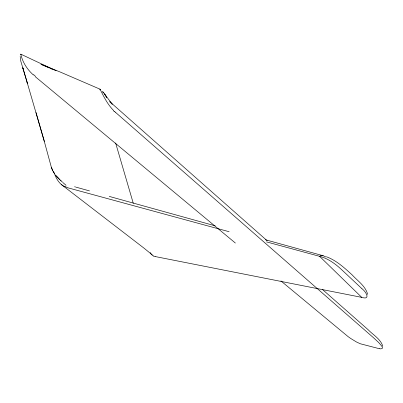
<?xml version="1.0" encoding="UTF-8"?>
<svg xmlns="http://www.w3.org/2000/svg" width="403" height="403" viewBox="0 0 403 403"><rect width="100%" height="100%" fill="white"/><g stroke="black" fill="none" stroke-linecap="round" stroke-linejoin="round"><path stroke-width="0.6" d="M56.163 70.812L20.77 54.148L20.775 54.647M20.175 56.349L20.845 61.347L27.515 83.653L22.81 67.764L23.253 69.281M100.312 89.683L99.964 89.149L100.05 89.713M361.975 288.765C365.954 291.55 371.042 300.331 361.743 297.369L155.921 256.696A36.32 19.117 80.2 0 1 155.377 256.565M325.82 256.978C324.027 256.021 321.322 254.489 319.584 256.323L266.524 241.891M229.146 231.72L66.953 187.551M215.202 225.831L109.223 196.397M265.491 239.765L323.176 255.744M76.172 187.199L89.511 190.911M74.59 186.735L75.643 187.042M326.385 256.731C336.359 260.403 344.338 267.763 352.051 274.801C357.521 280.841 365.647 286.065 367.652 294.447M99.964 89.149L60.48 72.142L40.95 64.284L49.398 67.986M50.521 68.485L52.214 69.225M65.13 186.851C59.256 184.398 56.027 178.358 54.078 172.63M102.382 91.531L103.803 92.942L106.805 97.455L104.448 93.869L112.23 104.226L109.752 101.672L267.189 240.767M61.447 184.614L144.057 248.193L152.304 254.913M235.387 243.059L35.137 76.57M280.876 280.906L348.081 336.611A21.052 4.69 35.2 0 0 350.857 338.56L356.398 341.951L360.317 343.769L378.059 348.373A43.665 9.773 35.1 0 0 379.5 348.696M66.082 185.32L62.974 182.63M322.42 289.445L368.216 329.79C373.118 334.958 380.714 339.024 382.774 346.253M115.621 112.452L373.274 337.533L378.518 342.369L381.5 345.794A14.71 3.295 35.1 0 1 382.361 347.431L382.417 347.688A13.747 3.078 35.1 0 1 382.351 348.313L380.916 348.852A24.835 5.561 35.1 0 1 379.495 348.686M62.485 182.196L56.712 176.569M60.682 180.544L61.039 180.876M33.424 75.018C27.268 69.523 22.548 62.294 20.795 54.173M114.427 111.334L114.679 111.581A22.991 11.496 56.4 0 0 115.626 112.422M361.743 297.369L319.584 256.323C328.435 258.54 335.921 264.247 342.434 270.428L360.484 287.329A39.534 10.488 36.1 0 1 361.975 288.765M113.641 110.553C107.959 104.851 104.206 97.591 100.695 90.433M58.682 178.62L57.463 177.37L58.556 178.489M55.73 175.416L57.226 177.098L55.236 174.857M150.908 253.467L150.243 252.6M27.051 82.106L43.841 139.705L51.337 167.215L53.528 172.449M54.329 173.527L53.423 171.693L53.78 172.444M52.627 170.746L51.337 167.215M115.611 142.969L133.277 203.303M35.978 112.492L44.34 141.463M100.14 90.071L100.236 90.403M155.382 256.625A21.168 11.138 80.2 0 1 153.739 256.041M153.745 256.117A14.024 7.264 78.3 0 1 150.833 253.759M100.11 89.214A12.614 0.262 66.1 0 1 100.327 89.597M114.341 111.596A51.383 27.011 57.3 0 1 113.55 110.815M35.303 76.172A54.319 32.416 53.8 0 1 33.615 74.631M66.933 187.324A43.816 23.822 71.2 0 1 65.115 186.604M102.896 91.97L103.561 92.65L102.896 91.97M59.8 179.713L59.135 179.063L59.8 179.713M103.621 92.725L103.375 92.443L103.803 92.942L103.621 92.725"/></g></svg>
